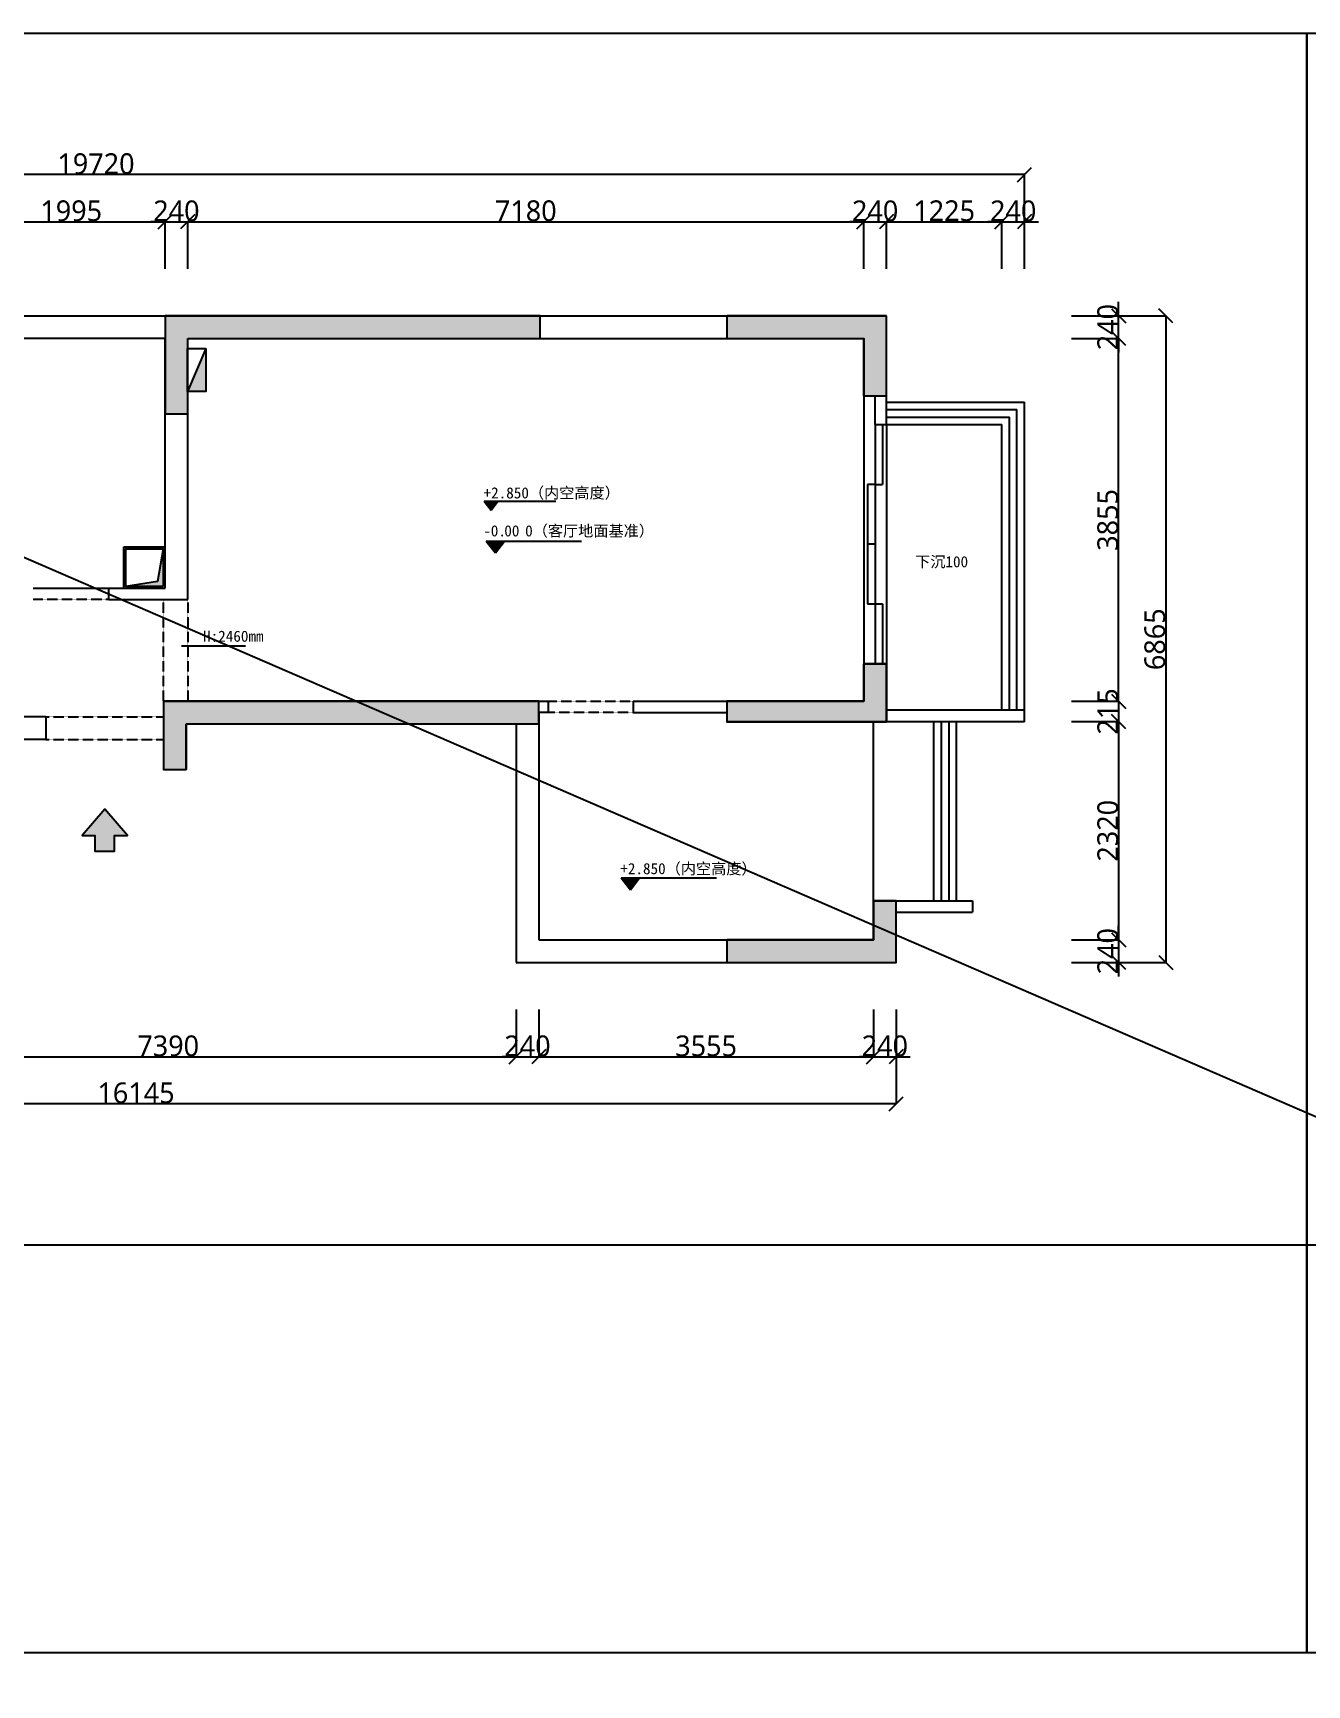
# Model space of a CAD drawing. Header units: millimetres. Extents: x -18923 to 87021, y -73077 to -1985.
# Drawn here: x -5965 to 7563, y -56223 to -38680 of the extents above; entities that cross this region are included whole.
import ezdxf

# ---------------------------------------------------------------- set-up
doc = ezdxf.new("R2010")
doc.units = ezdxf.units.MM
doc.header["$LTSCALE"] = 10
doc.linetypes.add('DASH', pattern=[0.35, 0.25, -0.1])
doc.layers.get('Defpoints').update_dxf_attribs({"color": 250})
for name, color, linetype in [('0文字-标注', 7, 'Continuous'), ('1结构-填充-剪力墙', 251, 'Continuous'), ('1结构-墙体', 7, 'Continuous'), ('1结构-楼梯-栏杆', 43, 'Continuous'), ('1结构-楼梯-梯步', 49, 'Continuous'), ('1结构-窗及电梯', 133, 'Continuous'), ('1结构-门', 133, 'Continuous'), ('2平面-家具-细线', 8, 'Continuous'), ('wall', 1, 'Continuous'), ('平面-文字', 255, 'Continuous'), ('设施-建筑立管-烟', 37, 'Continuous')]:
    doc.layers.add(name, color=color, linetype=linetype)
doc.styles.add('-黑体', font='simhei.ttf')
doc.styles.add('dim_font', font='SIMPLEX.shx', dxfattribs={"width": 0.8})
doc.styles.add('图框－雅黑', font='')
doc.styles.get('图框－雅黑').set_extended_font_data('Microsoft YaHei')
doc.dimstyles.new('1-30', dxfattribs={"dimtxt": 150, "dimasz": 4, "dimexe": 1.5, "dimexo": 0, "dimgap": 0.6, "dimtad": 1, "dimdec": 0, "dimlfac": 30, "dimdsep": 46, "dimtxsty": 'dim_font', "dimblk": 'DOTSMALL', "dimcen": 4, "dimdle": 1.5, "dimclrd": 123, "dimclre": 123, "dimclrt": 256, "dimadec": 0, "dimazin": 0, "dimtfac": 1, "dimtdec": 0, "dimtix": 1, "dimtmove": 2, "dimatfit": 3, "dimldrblk": 'DOTSMALL', "dimfxl": 1.5, "dimarcsym": 0})

# ---------------------------------------------------------------- blocks, each defined once
blk = doc.blocks.new('_OBLIQUE')
at = {"color": 0, "linetype": 'ByBlock'}
blk.add_line((-0.5, -0.5), (0.5, 0.5), dxfattribs=at)
blk = doc.blocks.new('*D55')
at = {"layer": '0文字-标注', "color": 8, "lineweight": -2, "transparency": 16777216}
for p, q in [((5063, -45993), (5564, -45993)), ((5563, -45992), (5563, -48313)), ((5063, -48311), (5564, -48311))]:
    blk.add_line(p, q, dxfattribs=at)
at = {"layer": 'Defpoints', "color": 0, "transparency": 16777216}
for p in [(5063, -45993), (5063, -48311), (5563, -48311)]:
    blk.add_point(p, dxfattribs=at)
at = {"layer": '0文字-标注', "color": 8, "lineweight": -2, "transparency": 16777216, "xscale": 150, "yscale": 150, "zscale": 150}
for p, rotation in [((5563, -45993), 90), ((5563, -48311), 270)]:
    blk.add_blockref('_OBLIQUE', p, dxfattribs=dict(at, rotation=rotation))
at = {"layer": '0文字-标注', "color": 255, "transparency": 16777216, "insert": (5448, -47152), "char_height": 220, "attachment_point": 5, "rotation": 90, "style": '图框－雅黑'}
blk.add_mtext('2320', dxfattribs=at)
blk = doc.blocks.new('_DotSmall')
at = {"color": 0, "linetype": 'ByBlock', "const_width": 0.5}
blk.add_lwpolyline([(-0.0625, 0, 1), (0.0625, 0, 1)], format="xyb", close=True, dxfattribs=at)
blk = doc.blocks.new('*D56')
at = {"layer": '0文字-标注', "color": 8, "lineweight": -2, "transparency": 16777216}
for p, q in [((5063, -41924), (5564, -41924)), ((5563, -45779), (5563, -41923)), ((5063, -45777), (5564, -45777))]:
    blk.add_line(p, q, dxfattribs=at)
at = {"layer": 'Defpoints', "color": 0, "transparency": 16777216}
for p in [(5063, -41924), (5563, -41924), (5063, -45777)]:
    blk.add_point(p, dxfattribs=at)
at = {"layer": '0文字-标注', "color": 8, "lineweight": -2, "transparency": 16777216, "xscale": 150, "yscale": 150, "zscale": 150}
for p, rotation in [((5563, -41924), 90), ((5563, -45777), 270)]:
    blk.add_blockref('_OBLIQUE', p, dxfattribs=dict(at, rotation=rotation))
at = {"layer": '0文字-标注', "color": 255, "transparency": 16777216, "insert": (5448, -43851), "char_height": 220, "attachment_point": 5, "rotation": 90, "style": '图框－雅黑'}
blk.add_mtext('3855', dxfattribs=at)
blk = doc.blocks.new('*D57')
at = {"layer": '0文字-标注', "color": 8, "lineweight": -2, "transparency": 16777216}
for p, q in [((5063, -41684), (6064, -41684)), ((6063, -41683), (6063, -48553)), ((5063, -48551), (6064, -48551))]:
    blk.add_line(p, q, dxfattribs=at)
at = {"layer": 'Defpoints', "color": 0, "transparency": 16777216}
for p in [(5063, -41684), (5063, -48551), (6063, -48551)]:
    blk.add_point(p, dxfattribs=at)
at = {"layer": '0文字-标注', "color": 8, "lineweight": -2, "transparency": 16777216, "xscale": 150, "yscale": 150, "zscale": 150}
for p, rotation in [((6063, -41684), 90), ((6063, -48551), 270)]:
    blk.add_blockref('_OBLIQUE', p, dxfattribs=dict(at, rotation=rotation))
at = {"layer": '0文字-标注', "color": 255, "transparency": 16777216, "insert": (5948, -45118), "char_height": 220, "attachment_point": 5, "rotation": 90, "style": '图框－雅黑'}
blk.add_mtext('6865', dxfattribs=at)
blk = doc.blocks.new('*D59')
at = {"layer": '0文字-标注', "color": 8, "lineweight": -2, "transparency": 16777216}
for p, q in [((-8225, -49051), (-8225, -49552)), ((-835, -49051), (-835, -49552)), ((-8227, -49551), (-834, -49551))]:
    blk.add_line(p, q, dxfattribs=at)
at = {"layer": 'Defpoints', "color": 0, "transparency": 16777216}
for p in [(-8225, -49051), (-835, -49051), (-835, -49551)]:
    blk.add_point(p, dxfattribs=at)
at = {"layer": '0文字-标注', "color": 8, "lineweight": -2, "transparency": 16777216, "xscale": 150, "yscale": 150, "zscale": 150, "rotation": 180}
blk.add_blockref('_OBLIQUE', (-8225, -49551), dxfattribs=at)
at = {"layer": '0文字-标注', "color": 8, "lineweight": -2, "transparency": 16777216, "xscale": 150, "yscale": 150, "zscale": 150}
blk.add_blockref('_OBLIQUE', (-835, -49551), dxfattribs=at)
at = {"layer": '0文字-标注', "color": 255, "transparency": 16777216, "insert": (-4530, -49437), "char_height": 220, "attachment_point": 5, "style": '图框－雅黑'}
blk.add_mtext('7390', dxfattribs=at)
blk = doc.blocks.new('*D60')
at = {"layer": '0文字-标注', "color": 8, "lineweight": -2, "transparency": 16777216}
for p, q in [((-595, -49051), (-595, -49552)), ((2960, -49051), (2960, -49552)), ((-597, -49551), (2961, -49551))]:
    blk.add_line(p, q, dxfattribs=at)
at = {"layer": 'Defpoints', "color": 0, "transparency": 16777216}
for p in [(-595, -49051), (2960, -49051), (2960, -49551)]:
    blk.add_point(p, dxfattribs=at)
at = {"layer": '0文字-标注', "color": 8, "lineweight": -2, "transparency": 16777216, "xscale": 150, "yscale": 150, "zscale": 150, "rotation": 180}
blk.add_blockref('_OBLIQUE', (-595, -49551), dxfattribs=at)
at = {"layer": '0文字-标注', "color": 8, "lineweight": -2, "transparency": 16777216, "xscale": 150, "yscale": 150, "zscale": 150}
blk.add_blockref('_OBLIQUE', (2960, -49551), dxfattribs=at)
at = {"layer": '0文字-标注', "color": 255, "transparency": 16777216, "insert": (1182, -49437), "char_height": 220, "attachment_point": 5, "style": '图框－雅黑'}
blk.add_mtext('3555', dxfattribs=at)
blk = doc.blocks.new('*D61')
at = {"layer": '0文字-标注', "color": 8, "lineweight": -2, "transparency": 16777216}
for p, q in [((-12944, -49051), (-12944, -50052)), ((3200, -49051), (3200, -50052)), ((3201, -50051), (-12946, -50051))]:
    blk.add_line(p, q, dxfattribs=at)
at = {"layer": 'Defpoints', "color": 0, "transparency": 16777216}
for p in [(-12944, -49051), (3200, -49051), (-12944, -50051)]:
    blk.add_point(p, dxfattribs=at)
at = {"layer": '0文字-标注', "color": 8, "lineweight": -2, "transparency": 16777216, "xscale": 150, "yscale": 150, "zscale": 150, "rotation": 180}
blk.add_blockref('_OBLIQUE', (-12944, -50051), dxfattribs=at)
at = {"layer": '0文字-标注', "color": 8, "lineweight": -2, "transparency": 16777216, "xscale": 150, "yscale": 150, "zscale": 150}
blk.add_blockref('_OBLIQUE', (3200, -50051), dxfattribs=at)
at = {"layer": '0文字-标注', "color": 255, "transparency": 16777216, "insert": (-4872, -49936), "char_height": 220, "attachment_point": 5, "style": '图框－雅黑'}
blk.add_mtext('16145', dxfattribs=at)
blk = doc.blocks.new('*D68')
at = {"layer": '0文字-标注', "color": 8, "lineweight": -2, "transparency": 16777216}
for p, q in [((-6559, -40684), (-4562, -40684)), ((-6557, -41184), (-6557, -40683)), ((-4563, -41184), (-4563, -40683))]:
    blk.add_line(p, q, dxfattribs=at)
at = {"layer": 'Defpoints', "color": 0, "transparency": 16777216}
for p in [(-4563, -40684), (-6557, -41184), (-4563, -41184)]:
    blk.add_point(p, dxfattribs=at)
at = {"layer": '0文字-标注', "color": 8, "lineweight": -2, "transparency": 16777216, "xscale": 150, "yscale": 150, "zscale": 150, "rotation": 180}
blk.add_blockref('_OBLIQUE', (-6557, -40684), dxfattribs=at)
at = {"layer": '0文字-标注', "color": 8, "lineweight": -2, "transparency": 16777216, "xscale": 150, "yscale": 150, "zscale": 150}
blk.add_blockref('_OBLIQUE', (-4563, -40684), dxfattribs=at)
at = {"layer": '0文字-标注', "color": 255, "transparency": 16777216, "insert": (-5560, -40569), "char_height": 220, "attachment_point": 5, "style": '图框－雅黑'}
blk.add_mtext('1995', dxfattribs=at)
blk = doc.blocks.new('*D69')
at = {"layer": '0文字-标注', "color": 8, "lineweight": -2, "transparency": 16777216}
for p, q in [((-4325, -40684), (2858, -40684)), ((-4323, -41184), (-4323, -40683)), ((2857, -41184), (2857, -40683))]:
    blk.add_line(p, q, dxfattribs=at)
at = {"layer": 'Defpoints', "color": 0, "transparency": 16777216}
for p in [(2857, -40684), (-4323, -41184), (2857, -41184)]:
    blk.add_point(p, dxfattribs=at)
at = {"layer": '0文字-标注', "color": 8, "lineweight": -2, "transparency": 16777216, "xscale": 150, "yscale": 150, "zscale": 150, "rotation": 180}
blk.add_blockref('_OBLIQUE', (-4323, -40684), dxfattribs=at)
at = {"layer": '0文字-标注', "color": 8, "lineweight": -2, "transparency": 16777216, "xscale": 150, "yscale": 150, "zscale": 150}
blk.add_blockref('_OBLIQUE', (2857, -40684), dxfattribs=at)
at = {"layer": '0文字-标注', "color": 255, "transparency": 16777216, "insert": (-733, -40569), "char_height": 220, "attachment_point": 5, "style": '图框－雅黑'}
blk.add_mtext('7180', dxfattribs=at)
blk = doc.blocks.new('*D70')
at = {"layer": '0文字-标注', "color": 8, "lineweight": -2, "transparency": 16777216}
for p, q in [((3095, -40684), (4324, -40684)), ((3097, -41184), (3097, -40683)), ((4323, -41184), (4323, -40683))]:
    blk.add_line(p, q, dxfattribs=at)
at = {"layer": 'Defpoints', "color": 0, "transparency": 16777216}
for p in [(4323, -40684), (3097, -41184), (4323, -41184)]:
    blk.add_point(p, dxfattribs=at)
at = {"layer": '0文字-标注', "color": 8, "lineweight": -2, "transparency": 16777216, "xscale": 150, "yscale": 150, "zscale": 150, "rotation": 180}
blk.add_blockref('_OBLIQUE', (3097, -40684), dxfattribs=at)
at = {"layer": '0文字-标注', "color": 8, "lineweight": -2, "transparency": 16777216, "xscale": 150, "yscale": 150, "zscale": 150}
blk.add_blockref('_OBLIQUE', (4323, -40684), dxfattribs=at)
at = {"layer": '0文字-标注', "color": 255, "transparency": 16777216, "insert": (3710, -40569), "char_height": 220, "attachment_point": 5, "style": '图框－雅黑'}
blk.add_mtext('1225', dxfattribs=at)
blk = doc.blocks.new('*D71')
at = {"layer": '0文字-标注', "color": 8, "lineweight": -2, "transparency": 16777216}
for p, q in [((4564, -40184), (-15159, -40184)), ((-15157, -41184), (-15157, -40183)), ((4563, -41184), (4563, -40183))]:
    blk.add_line(p, q, dxfattribs=at)
at = {"layer": 'Defpoints', "color": 0, "transparency": 16777216}
for p in [(-15157, -40184), (-15157, -41184), (4563, -41184)]:
    blk.add_point(p, dxfattribs=at)
at = {"layer": '0文字-标注', "color": 8, "lineweight": -2, "transparency": 16777216, "xscale": 150, "yscale": 150, "zscale": 150, "rotation": 180}
blk.add_blockref('_OBLIQUE', (-15157, -40184), dxfattribs=at)
at = {"layer": '0文字-标注', "color": 8, "lineweight": -2, "transparency": 16777216, "xscale": 150, "yscale": 150, "zscale": 150}
blk.add_blockref('_OBLIQUE', (4563, -40184), dxfattribs=at)
at = {"layer": '0文字-标注', "color": 255, "transparency": 16777216, "insert": (-5297, -40069), "char_height": 220, "attachment_point": 5, "style": '图框－雅黑'}
blk.add_mtext('19720', dxfattribs=at)
blk = doc.blocks.new('gh')
at = {"layer": 'wall'}
blk.add_hatch(color=250, dxfattribs=at).paths.add_polyline_path([(164817, 67983), (164817, 68175), (164362, 68175)])
at = {"layer": 'wall', "color": 250}
blk.add_line((164362, 68175), (164817, 67983), dxfattribs=at)
blk.add_lwpolyline([(164362, 68175), (164817, 68175), (164817, 67983), (164362, 67983)], close=True, dxfattribs=at)
blk = doc.blocks.new('A$C1BE678B6')
at = {"layer": '设施-建筑立管-烟', "linetype": 'ByBlock'}
blk.add_hatch(color=256, dxfattribs=at).paths.add_polyline_path([(-20, 20), (-20, 420), (-81, 70), (-417, 20)])
for p, q in [((-437, 440), (0, 440)), ((-437, 0), (-437, 440))]:
    blk.add_line(p, q, dxfattribs=at)
blk.add_lwpolyline([(-20, 20), (-417, 20), (-417, 420), (-20, 420)], close=True, dxfattribs=at)
blk.add_lwpolyline([(-20, 420), (-81, 70), (-417, 20)], dxfattribs=at)
blk = doc.blocks.new('*D80')
at = {"layer": '0文字-标注', "color": 8, "lineweight": -2, "transparency": 16777216}
for p, q in [((-4563, -40684), (-4713, -40684)), ((-4563, -41184), (-4563, -40683)), ((-4563, -40684), (-4323, -40684)), ((-4323, -41184), (-4323, -40683)), ((-4323, -40684), (-4173, -40684))]:
    blk.add_line(p, q, dxfattribs=at)
at = {"layer": 'Defpoints', "color": 0, "transparency": 16777216}
for p in [(-4323, -40684), (-4563, -41184), (-4323, -41184)]:
    blk.add_point(p, dxfattribs=at)
at = {"layer": '0文字-标注', "color": 8, "lineweight": -2, "transparency": 16777216, "xscale": 150, "yscale": 150, "zscale": 150}
blk.add_blockref('_OBLIQUE', (-4563, -40684), dxfattribs=at)
at = {"layer": '0文字-标注', "color": 8, "lineweight": -2, "transparency": 16777216, "xscale": 150, "yscale": 150, "zscale": 150, "rotation": 180}
blk.add_blockref('_OBLIQUE', (-4323, -40684), dxfattribs=at)
at = {"layer": '0文字-标注', "color": 255, "transparency": 16777216, "insert": (-4443, -40570), "char_height": 220, "attachment_point": 5, "style": '图框－雅黑'}
blk.add_mtext('240', dxfattribs=at)
blk = doc.blocks.new('*D81')
at = {"layer": '0文字-标注', "color": 8, "lineweight": -2, "transparency": 16777216}
for p, q in [((2857, -40684), (2707, -40684)), ((2857, -41184), (2857, -40683)), ((2857, -40684), (3097, -40684)), ((3097, -41184), (3097, -40683)), ((3097, -40684), (3247, -40684))]:
    blk.add_line(p, q, dxfattribs=at)
at = {"layer": 'Defpoints', "color": 0, "transparency": 16777216}
for p in [(3097, -40684), (2857, -41184), (3097, -41184)]:
    blk.add_point(p, dxfattribs=at)
at = {"layer": '0文字-标注', "color": 8, "lineweight": -2, "transparency": 16777216, "xscale": 150, "yscale": 150, "zscale": 150}
blk.add_blockref('_OBLIQUE', (2857, -40684), dxfattribs=at)
at = {"layer": '0文字-标注', "color": 8, "lineweight": -2, "transparency": 16777216, "xscale": 150, "yscale": 150, "zscale": 150, "rotation": 180}
blk.add_blockref('_OBLIQUE', (3097, -40684), dxfattribs=at)
at = {"layer": '0文字-标注', "color": 255, "transparency": 16777216, "insert": (2977, -40570), "char_height": 220, "attachment_point": 5, "style": '图框－雅黑'}
blk.add_mtext('240', dxfattribs=at)
blk = doc.blocks.new('*D82')
at = {"layer": '0文字-标注', "color": 8, "lineweight": -2, "transparency": 16777216}
for p, q in [((4323, -40684), (4173, -40684)), ((4323, -41184), (4323, -40683)), ((4323, -40684), (4563, -40684)), ((4563, -41184), (4563, -40683)), ((4563, -40684), (4713, -40684))]:
    blk.add_line(p, q, dxfattribs=at)
at = {"layer": 'Defpoints', "color": 0, "transparency": 16777216}
for p in [(4563, -40684), (4323, -41184), (4563, -41184)]:
    blk.add_point(p, dxfattribs=at)
at = {"layer": '0文字-标注', "color": 8, "lineweight": -2, "transparency": 16777216, "xscale": 150, "yscale": 150, "zscale": 150}
blk.add_blockref('_OBLIQUE', (4323, -40684), dxfattribs=at)
at = {"layer": '0文字-标注', "color": 8, "lineweight": -2, "transparency": 16777216, "xscale": 150, "yscale": 150, "zscale": 150, "rotation": 180}
blk.add_blockref('_OBLIQUE', (4563, -40684), dxfattribs=at)
at = {"layer": '0文字-标注', "color": 255, "transparency": 16777216, "insert": (4443, -40570), "char_height": 220, "attachment_point": 5, "style": '图框－雅黑'}
blk.add_mtext('240', dxfattribs=at)
blk = doc.blocks.new('*D83')
at = {"layer": '0文字-标注', "color": 8, "lineweight": -2, "transparency": 16777216}
for p, q in [((5563, -41684), (5563, -41534)), ((5063, -41684), (5564, -41684)), ((5563, -41924), (5563, -41684)), ((5063, -41924), (5564, -41924)), ((5563, -41924), (5563, -42074))]:
    blk.add_line(p, q, dxfattribs=at)
at = {"layer": 'Defpoints', "color": 0, "transparency": 16777216}
for p in [(5063, -41684), (5563, -41684), (5063, -41924)]:
    blk.add_point(p, dxfattribs=at)
at = {"layer": '0文字-标注', "color": 8, "lineweight": -2, "transparency": 16777216, "xscale": 150, "yscale": 150, "zscale": 150}
for p, rotation in [((5563, -41684), 270), ((5563, -41924), 90)]:
    blk.add_blockref('_OBLIQUE', p, dxfattribs=dict(at, rotation=rotation))
at = {"layer": '0文字-标注', "color": 255, "transparency": 16777216, "insert": (5448, -41804), "char_height": 220, "attachment_point": 5, "rotation": 90, "style": '图框－雅黑'}
blk.add_mtext('240', dxfattribs=at)
blk = doc.blocks.new('*D84')
at = {"layer": '0文字-标注', "color": 8, "lineweight": -2, "transparency": 16777216}
for p, q in [((5063, -45777), (5564, -45777)), ((5563, -45777), (5563, -45627)), ((5563, -45777), (5563, -45993)), ((5063, -45993), (5564, -45993)), ((5563, -45993), (5563, -46143))]:
    blk.add_line(p, q, dxfattribs=at)
at = {"layer": 'Defpoints', "color": 0, "transparency": 16777216}
for p in [(5063, -45777), (5063, -45993), (5563, -45993)]:
    blk.add_point(p, dxfattribs=at)
at = {"layer": '0文字-标注', "color": 8, "lineweight": -2, "transparency": 16777216, "xscale": 150, "yscale": 150, "zscale": 150}
for p, rotation in [((5563, -45777), 270), ((5563, -45993), 90)]:
    blk.add_blockref('_OBLIQUE', p, dxfattribs=dict(at, rotation=rotation))
at = {"layer": '0文字-标注', "color": 255, "transparency": 16777216, "insert": (5448, -45885), "char_height": 220, "attachment_point": 5, "rotation": 90, "style": '图框－雅黑'}
blk.add_mtext('215', dxfattribs=at)
blk = doc.blocks.new('*D85')
at = {"layer": '0文字-标注', "color": 8, "lineweight": -2, "transparency": 16777216}
for p, q in [((5563, -48311), (5563, -48161)), ((5063, -48311), (5564, -48311)), ((5563, -48311), (5563, -48551)), ((5063, -48551), (5564, -48551)), ((5563, -48551), (5563, -48701))]:
    blk.add_line(p, q, dxfattribs=at)
at = {"layer": 'Defpoints', "color": 0, "transparency": 16777216}
for p in [(5063, -48311), (5063, -48551), (5563, -48551)]:
    blk.add_point(p, dxfattribs=at)
at = {"layer": '0文字-标注', "color": 8, "lineweight": -2, "transparency": 16777216, "xscale": 150, "yscale": 150, "zscale": 150}
for p, rotation in [((5563, -48311), 270), ((5563, -48551), 90)]:
    blk.add_blockref('_OBLIQUE', p, dxfattribs=dict(at, rotation=rotation))
at = {"layer": '0文字-标注', "color": 255, "transparency": 16777216, "insert": (5448, -48431), "char_height": 220, "attachment_point": 5, "rotation": 90, "style": '图框－雅黑'}
blk.add_mtext('240', dxfattribs=at)
blk = doc.blocks.new('*D88')
at = {"layer": '0文字-标注', "color": 8, "lineweight": -2, "transparency": 16777216}
for p, q in [((-835, -49051), (-835, -49552)), ((-595, -49051), (-595, -49552)), ((-835, -49551), (-985, -49551)), ((-835, -49551), (-595, -49551)), ((-595, -49551), (-445, -49551))]:
    blk.add_line(p, q, dxfattribs=at)
at = {"layer": 'Defpoints', "color": 0, "transparency": 16777216}
for p in [(-835, -49051), (-595, -49051), (-595, -49551)]:
    blk.add_point(p, dxfattribs=at)
at = {"layer": '0文字-标注', "color": 8, "lineweight": -2, "transparency": 16777216, "xscale": 150, "yscale": 150, "zscale": 150}
blk.add_blockref('_OBLIQUE', (-835, -49551), dxfattribs=at)
at = {"layer": '0文字-标注', "color": 8, "lineweight": -2, "transparency": 16777216, "xscale": 150, "yscale": 150, "zscale": 150, "rotation": 180}
blk.add_blockref('_OBLIQUE', (-595, -49551), dxfattribs=at)
at = {"layer": '0文字-标注', "color": 255, "transparency": 16777216, "insert": (-715, -49437), "char_height": 220, "attachment_point": 5, "style": '图框－雅黑'}
blk.add_mtext('240', dxfattribs=at)
blk = doc.blocks.new('*D89')
at = {"layer": '0文字-标注', "color": 8, "lineweight": -2, "transparency": 16777216}
for p, q in [((2960, -49051), (2960, -49552)), ((3200, -49051), (3200, -49552)), ((2960, -49551), (2810, -49551)), ((2960, -49551), (3200, -49551)), ((3200, -49551), (3350, -49551))]:
    blk.add_line(p, q, dxfattribs=at)
at = {"layer": 'Defpoints', "color": 0, "transparency": 16777216}
for p in [(2960, -49051), (3200, -49051), (3200, -49551)]:
    blk.add_point(p, dxfattribs=at)
at = {"layer": '0文字-标注', "color": 8, "lineweight": -2, "transparency": 16777216, "xscale": 150, "yscale": 150, "zscale": 150}
blk.add_blockref('_OBLIQUE', (2960, -49551), dxfattribs=at)
at = {"layer": '0文字-标注', "color": 8, "lineweight": -2, "transparency": 16777216, "xscale": 150, "yscale": 150, "zscale": 150, "rotation": 180}
blk.add_blockref('_OBLIQUE', (3200, -49551), dxfattribs=at)
at = {"layer": '0文字-标注', "color": 255, "transparency": 16777216, "insert": (3080, -49437), "char_height": 220, "attachment_point": 5, "style": '图框－雅黑'}
blk.add_mtext('240', dxfattribs=at)

msp = doc.modelspace()

# ---------------------------------------------------------------- hatches: boundary and pattern name
at = {"layer": '1结构-填充-剪力墙'}
h = msp.add_hatch(color=256, dxfattribs=at)
h.dxf.hatch_style = 1
h.paths.add_polyline_path([(-578.3, -41684.2), (-4563.3, -41684.2), (-4563.4, -41924.2), (-4563.3, -41924.2), (-4563.3, -42724.2), (-4323.3, -42724.2), (-4323.3, -41924.2), (-818.3, -41924.2), (-578.3, -41924.2)])
h = msp.add_hatch(color=256, dxfattribs=at)
h.dxf.hatch_style = 1
h.paths.add_polyline_path([(3096.7, -41684.2), (1403.7, -41684.2), (1403.7, -41924.2), (2856.7, -41924.2), (2856.7, -42532.2), (3096.7, -42532.2)])
h = msp.add_hatch(color=256, dxfattribs=at)
h.dxf.hatch_style = 1
h.paths.add_polyline_path([(3096.7, -45378.2), (2856.7, -45378.2), (2856.7, -45777.2), (1403.7, -45777.2), (1403.7, -45993.2), (2959.7, -45993.2), (3096.7, -45993.2)])
h = msp.add_hatch(color=256, dxfattribs=at)
h.dxf.hatch_style = 1
h.paths.add_polyline_path([(-595.3, -45777.2), (-4580.3, -45777.2), (-4580.3, -46502.8), (-4339.3, -46502.8), (-4339.3, -46017.2), (-835.3, -46017.2), (-595.3, -46017.2)])
msp.add_hatch(color=256, dxfattribs=at).paths.add_polyline_path([(-5309.3, -47369), (-5101.3, -47369), (-5101.3, -47201.5), (-4963.3, -47201.5), (-5204.1, -46923.5), (-5444.8, -47201.5), (-5309.3, -47201.5)])
h = msp.add_hatch(color=256, dxfattribs=at)
h.dxf.hatch_style = 1
h.paths.add_polyline_path([(3199.7, -47895.2), (2959.7, -47895.2), (2959.7, -48311.2), (1403.7, -48311.2), (1403.7, -48551.2), (3062.7, -48551.2), (3199.7, -48551.2)])

# ---------------------------------------------------------------- linework, layer by layer
at = {"layer": '1结构-墙体'}
for p, q in [((-9509.2, -41684.2), (3096.7, -41684.2)), ((3096.7, -42839.2), (3096.7, -41684.2)), ((-4563.3, -41924.2), (-9509.2, -41924.2)), ((-4563.3, -44576.2), (-4563.3, -41924.2)), ((-4323.3, -41924.2), (2856.7, -41924.2)), ((-4323.3, -44696.2), (-4323.3, -41924.2)), ((2856.7, -42532.2), (2856.7, -41924.2)), ((2856.7, -42532.2), (2976.7, -42532.2)), ((2976.7, -42839.2), (2976.7, -42532.2)), ((2976.7, -42839.2), (3096.7, -42839.2)), ((-5161.3, -44576.2), (-4563.3, -44576.2)), ((-5161.3, -44696.2), (-5161.3, -44576.2)), ((-5161.3, -44696.2), (-4323.3, -44696.2)), ((2856.7, -45777.2), (2856.7, -45378.2)), ((2856.7, -45378.2), (3096.7, -45378.2)), ((3096.7, -45378.2), (3096.7, -45993.2)), ((-4580.3, -45777.2), (-495.3, -45777.2)), ((-4580.3, -45777.2), (-4580.3, -46502.8)), ((-495.3, -45777.2), (-495.3, -45897.2)), ((408.7, -45777.2), (408.7, -45897.2)), ((408.7, -45777.2), (2856.7, -45777.2)), ((-5830.3, -45941.2), (-8197.3, -45941.2)), ((-5830.3, -45941.2), (-5830.3, -46181.2)), ((-495.3, -45897.2), (-595.3, -45897.2)), ((-595.3, -45897.2), (-595.3, -48311.2)), ((408.7, -45897.2), (1403.7, -45897.2)), ((1403.7, -45897.2), (1403.7, -45993.2)), ((3096.7, -45866.2), (4562.7, -45866.2)), ((-4339.3, -46017.2), (-835.3, -46017.2)), ((-4339.3, -46017.2), (-4339.3, -46502.8)), ((-835.3, -46017.2), (-835.3, -48551.2)), ((2959.7, -45993.2), (1403.7, -45993.2)), ((4562.7, -45993.2), (2959.7, -45993.2)), ((-5830.3, -46181.2), (-8225.3, -46181.2)), ((-4580.3, -46502.8), (-4339.3, -46502.8)), ((2959.7, -48311.2), (2959.7, -47895.2)), ((2959.7, -47895.2), (4010, -47895.2)), ((3199.7, -48551.2), (3199.7, -48015.2)), ((3199.7, -48015.2), (4010, -48015.2)), ((4010, -47895.2), (4010, -48015.2)), ((-595.3, -48311.2), (2959.7, -48311.2)), ((-835.3, -48551.2), (3199.7, -48551.2))]:
    msp.add_line(p, q, dxfattribs=at)
for points in [[(-4322.3, -41924.2), (-818.3, -41924.2), (-578.3, -41924.2), (-578.3, -41684.2), (-4563.3, -41684.2), (-4563.8, -42724.2), (-4322.8, -42724.2)], [(3096.7, -41684.2), (1403.7, -41684.2), (1403.7, -41924.2), (2856.7, -41924.2), (2856.7, -42532.2), (3096.7, -42532.2)], [(3096.7, -45378.2), (2856.7, -45378.2), (2856.7, -45777.2), (1403.7, -45777.2), (1403.7, -45993.2), (2959.7, -45993.2), (3096.7, -45993.2)], [(-4339.3, -46017.2), (-835.3, -46017.2), (-595.3, -46017.2), (-595.3, -45777.2), (-4580.3, -45777.2), (-4580.3, -46502.8), (-4339.3, -46502.8)], [(3199.7, -47895.2), (2959.7, -47895.2), (2959.7, -48311.2), (1403.7, -48311.2), (1403.7, -48551.2), (3062.7, -48551.2), (3199.7, -48551.2)]]:
    msp.add_lwpolyline(points, close=True, dxfattribs=at)
at = {"layer": '1结构-楼梯-栏杆'}
for p, q in [((3096.7, -42679.2), (4482.7, -42679.2)), ((3096.7, -42759.2), (4402.7, -42759.2)), ((4402.7, -45866.2), (4402.7, -42759.2)), ((4482.7, -45866.2), (4482.7, -42679.2)), ((3601.7, -47895.2), (3601.7, -45993.2)), ((3681.7, -47895.2), (3681.7, -45993.2)), ((3761.7, -47895.2), (3761.7, -45993.2)), ((3841.7, -47895.2), (3841.7, -45993.2))]:
    msp.add_line(p, q, dxfattribs=at)
at = {"layer": '1结构-楼梯-梯步'}
for p, q in [((-18923.3, -38680.5), (60534.7, -73076.9)), ((3096.7, -42599.2), (4562.7, -42599.2)), ((4562.7, -45993.2), (4562.7, -42599.2)), ((3096.7, -42839.2), (4322.7, -42839.2)), ((3096.7, -42839.2), (3096.7, -45378.2)), ((4322.7, -45866.2), (4322.7, -42839.2)), ((-5965.3, -44576.2), (-5161.3, -44576.2))]:
    msp.add_line(p, q, dxfattribs=at)
msp.add_lwpolyline([(-18923.3, -38680.5), (60534.7, -38680.5), (60534.7, -73076.9), (-18923.3, -73076.9)], close=True, dxfattribs=at)
at = {"layer": '1结构-窗及电梯'}
for p, q in [((2856.7, -42532.2), (2856.7, -45378.2)), ((3056.7, -42839.2), (3056.7, -43474)), ((2896.7, -43474), (2896.7, -44108.7)), ((2896.7, -44108.7), (2896.7, -44743.5)), ((3056.7, -44743.5), (3056.7, -45378.2)), ((2959.7, -47895.2), (2959.7, -45993.2))]:
    msp.add_line(p, q, dxfattribs=at)
at = {"layer": '1结构-门'}
for p, q in [((2976.7, -42839.2), (2976.7, -44108.7)), ((2976.7, -43474), (2896.7, -43474)), ((2976.7, -43474), (3056.7, -43474)), ((2976.7, -44108.7), (2896.7, -44108.7)), ((2976.7, -44108.7), (2976.7, -44743.5)), ((2896.7, -44743.5), (3056.7, -44743.5)), ((2976.7, -44743.5), (2976.7, -45378.2))]:
    msp.add_line(p, q, dxfattribs=at)
at = {"layer": '2平面-家具-细线', "color": 8, "linetype": 'DASH', "ltscale": 0.5}
for p, q in [((-5161.3, -44696.2), (-5965.3, -44696.2)), ((-4580.3, -45777.2), (-4580.3, -44696.2)), ((-4323.3, -44696.2), (-4323.3, -45777.2)), ((-495.3, -45777.2), (408.7, -45777.2)), ((-5830.3, -45941.2), (-4580.3, -45941.2)), ((408.7, -45897.2), (-495.3, -45897.2)), ((-5830.3, -46181.2), (-4580.3, -46181.2))]:
    msp.add_line(p, q, dxfattribs=at)
at = {"layer": 'Defpoints', "color": 1}
for points in [[(-18923.3, -38680.5), (7562.7, -38680.5), (7562.7, -51551.2), (-18923.3, -51551.2)], [(7562.7, -38680.5), (34048.7, -38680.5), (34048.7, -51551.2), (7562.7, -51551.2)], [(7562.7, -51551.2), (-18923.3, -51551.2), (-18923.3, -55878.7), (7562.7, -55878.7)], [(34048.7, -51551.2), (7562.7, -51551.2), (7562.7, -55878.7), (34048.7, -55878.7)]]:
    msp.add_lwpolyline(points, close=True, dxfattribs=at)
at = {"layer": '平面-文字', "color": 8}
for p, q in [((-1174.6, -43652.8), (-1101, -43747.1)), ((-1174.6, -43652.8), (-415.3, -43652.8)), ((-1101, -43747.1), (-1029.1, -43652.8)), ((-1153.1, -44075.8), (-140.6, -44075.8)), ((-1153.1, -44075.8), (-1054.9, -44201.6)), ((-1054.9, -44201.6), (-959, -44075.8)), ((-3709.6, -45189.8), (-4390.2, -45189.8)), ((280.1, -47653.3), (378.2, -47779.1)), ((280.1, -47653.3), (1292.5, -47653.3)), ((378.2, -47779.1), (474.1, -47653.3))]:
    msp.add_line(p, q, dxfattribs=at)
at = {"layer": '平面-文字'}
msp.add_lwpolyline([(-5309.3, -47369), (-5101.3, -47369), (-5101.3, -47201.5), (-4963.3, -47201.5), (-5204.1, -46923.5), (-5444.8, -47201.5), (-5309.3, -47201.5), (-5309.3, -47369), (-5101.3, -47369)], dxfattribs=at)
at = {"layer": '平面-文字', "color": 8, "extrusion": (0, 0, -1)}
for points in [[(1174.6, -43652.8), (1101, -43747.1), (1101, -43652.8)], [(1101, -43747.1), (1101, -43652.8), (1029.1, -43652.8)], [(1153.1, -44075.8), (1054.9, -44201.6), (1054.9, -44075.8)], [(1054.9, -44201.6), (1054.9, -44075.8), (959, -44075.8)], [(-280.1, -47653.3), (-378.2, -47779.1), (-378.2, -47653.3)], [(-378.2, -47779.1), (-378.2, -47653.3), (-474.1, -47653.3)]]:
    msp.add_solid(points, dxfattribs=at)

# ---------------------------------------------------------------- block references
at = {"layer": '2平面-家具-细线', "color": 8, "linetype": 'DASH', "ltscale": 0.5, "rotation": 270}
msp.add_blockref('gh', (-72306.5, 122331.2), dxfattribs=at)
at = {"layer": '设施-建筑立管-烟', "linetype": 'ByBlock'}
msp.add_blockref('A$C1BE678B6', (-4563.3, -44576.2), dxfattribs=at)

# ---------------------------------------------------------------- texts
at = {"layer": '平面-文字', "color": 8, "style": '-黑体'}
for s, height, p in [('+2.850（内空高度）', 117.996, (-1181.3, -43622.4, 28.8)), ('-0.', 118, (-1184.6, -44025.7, 38.4)), ('00', 118, (-960.9, -44025.7, 38.4)), ('0（客厅地面基准）', 118, (-739.4, -44025.7, 38.4)), ('下沉100', 118, (3401.7, -44353.8)), ('H:2460mm', 118, (-4159.6, -45144.9, -66363.2)), ('+2.850（内空高度）', 117.996, (271.2, -47612.8, 38.4))]:
    msp.add_text(s, height=height, rotation=360, dxfattribs=at).set_placement(p)

# ---------------------------------------------------------------- dimensions: what is measured, and where the dimension line sits
at = {"layer": '0文字-标注'}
for base, p1, p2, picture, middle in [((-15157.3, -40184.2), (4562.7, -41184.2), (-15157.3, -41184.2), '*D71', (-5297.3, -40069.3)), ((-4563.3, -40684.2), (-6557.3, -41184.2), (-4563.3, -41184.2), '*D68', (-5560.3, -40569.3)), ((-4323.3, -40684.2), (-4563.3, -41184.2), (-4323.3, -41184.2), '*D80', (-4443.3, -40569.9)), ((2856.7, -40684.2), (-4323.3, -41184.2), (2856.7, -41184.2), '*D69', (-733.3, -40569.3)), ((3096.7, -40684.2), (2856.7, -41184.2), (3096.7, -41184.2), '*D81', (2976.7, -40569.9)), ((4322.7, -40684.2), (3096.7, -41184.2), (4322.7, -41184.2), '*D70', (3709.7, -40569.3)), ((4562.7, -40684.2), (4322.7, -41184.2), (4562.7, -41184.2), '*D82', (4442.7, -40569.9)), ((-12944.3, -50051.2), (3199.7, -49051.2), (-12944.3, -49051.2), '*D61', (-4872.3, -49936.3)), ((-835.3, -49551.2), (-8225.3, -49051.2), (-835.3, -49051.2), '*D59', (-4530.3, -49436.9)), ((-595.3, -49551.2), (-835.3, -49051.2), (-595.3, -49051.2), '*D88', (-715.3, -49436.9)), ((2959.7, -49551.2), (-595.3, -49051.2), (2959.7, -49051.2), '*D60', (1182.2, -49436.8)), ((3199.7, -49551.2), (2959.7, -49051.2), (3199.7, -49051.2), '*D89', (3079.7, -49436.9))]:
    dim = msp.add_linear_dim(base=base, p1=p1, p2=p2, dimstyle='1-30', override={"dimtxt": 220, "dimasz": 150, "dimexe": 1, "dimlfac": 1, "dimrnd": 5, "dimtxsty": '图框－雅黑', "dimblk1": 'OBLIQUE', "dimblk2": 'OBLIQUE', "dimsah": 1, "dimclrd": 8, "dimclre": 8, "dimclrt": 255}, dxfattribs=at)
    dim.commit()
    dim.dimension.update_dxf_attribs({"geometry": picture, "text_midpoint": middle})
for base, p1, p2, picture, middle in [((5562.7, -41684.2), (5062.7, -41924.2), (5062.7, -41684.2), '*D83', (5448.4, -41804.2)), ((6062.7, -48551.2), (5062.7, -41684.2), (5062.7, -48551.2), '*D57', (5948.3, -45117.7)), ((5562.7, -41924.2), (5062.7, -45777.2), (5062.7, -41924.2), '*D56', (5448.3, -43850.7)), ((5562.7, -45993.2), (5062.7, -45777.2), (5062.7, -45993.2), '*D84', (5447.7, -45885.2)), ((5562.7, -48311.2), (5062.7, -45993.2), (5062.7, -48311.2), '*D55', (5448.4, -47152.2)), ((5562.7, -48551.2), (5062.7, -48311.2), (5062.7, -48551.2), '*D85', (5448.4, -48431.2))]:
    dim = msp.add_linear_dim(base=base, p1=p1, p2=p2, angle=90, dimstyle='1-30', override={"dimtxt": 220, "dimasz": 150, "dimexe": 1, "dimlfac": 1, "dimrnd": 5, "dimtxsty": '图框－雅黑', "dimblk1": 'OBLIQUE', "dimblk2": 'OBLIQUE', "dimsah": 1, "dimclrd": 8, "dimclre": 8, "dimclrt": 255}, dxfattribs=at)
    dim.commit()
    dim.dimension.update_dxf_attribs({"geometry": picture, "text_midpoint": middle})

doc.saveas('drawing.dxf')
